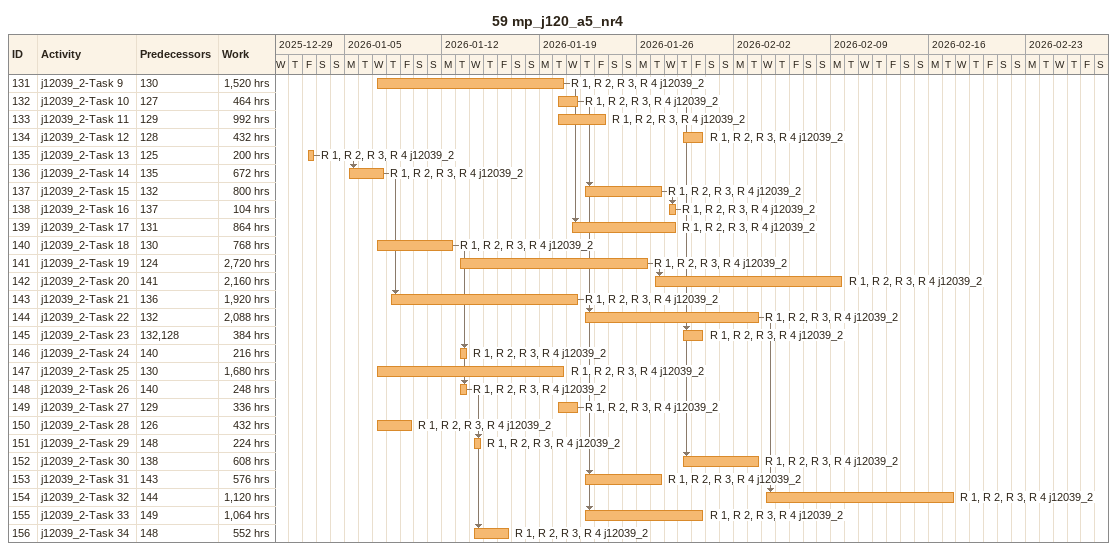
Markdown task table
59 mp_j120_a5_nr4

| ID | Task | Start | Finish | Predecessors | Resources | Work (h) |
|---|---|---|---|---|---|---|
| 131 | j12039_2-Task 9 | 2026-01-07 | 2026-01-20 | 130 | R 1, R 2, R 3, R 4 j12039_2 | 1520 |
| 132 | j12039_2-Task 10 | 2026-01-20 | 2026-01-21 | 127 | R 1, R 2, R 3, R 4 j12039_2 | 464 |
| 133 | j12039_2-Task 11 | 2026-01-20 | 2026-01-23 | 129 | R 1, R 2, R 3, R 4 j12039_2 | 992 |
| 134 | j12039_2-Task 12 | 2026-01-29 | 2026-01-30 | 128 | R 1, R 2, R 3, R 4 j12039_2 | 432 |
| 135 | j12039_2-Task 13 | 2026-01-02 | 2026-01-02 | 125 | R 1, R 2, R 3, R 4 j12039_2 | 200 |
| 136 | j12039_2-Task 14 | 2026-01-05 | 2026-01-07 | 135 | R 1, R 2, R 3, R 4 j12039_2 | 672 |
| 137 | j12039_2-Task 15 | 2026-01-22 | 2026-01-27 | 132 | R 1, R 2, R 3, R 4 j12039_2 | 800 |
| 138 | j12039_2-Task 16 | 2026-01-28 | 2026-01-28 | 137 | R 1, R 2, R 3, R 4 j12039_2 | 104 |
| 139 | j12039_2-Task 17 | 2026-01-21 | 2026-01-28 | 131 | R 1, R 2, R 3, R 4 j12039_2 | 864 |
| 140 | j12039_2-Task 18 | 2026-01-07 | 2026-01-12 | 130 | R 1, R 2, R 3, R 4 j12039_2 | 768 |
| 141 | j12039_2-Task 19 | 2026-01-13 | 2026-01-26 | 124 | R 1, R 2, R 3, R 4 j12039_2 | 2720 |
| 142 | j12039_2-Task 20 | 2026-01-27 | 2026-02-09 | 141 | R 1, R 2, R 3, R 4 j12039_2 | 2160 |
| 143 | j12039_2-Task 21 | 2026-01-08 | 2026-01-21 | 136 | R 1, R 2, R 3, R 4 j12039_2 | 1920 |
| 144 | j12039_2-Task 22 | 2026-01-22 | 2026-02-03 | 132 | R 1, R 2, R 3, R 4 j12039_2 | 2088 |
| 145 | j12039_2-Task 23 | 2026-01-29 | 2026-01-30 | 132, 128 | R 1, R 2, R 3, R 4 j12039_2 | 384 |
| 146 | j12039_2-Task 24 | 2026-01-13 | 2026-01-13 | 140 | R 1, R 2, R 3, R 4 j12039_2 | 216 |
| 147 | j12039_2-Task 25 | 2026-01-07 | 2026-01-20 | 130 | R 1, R 2, R 3, R 4 j12039_2 | 1680 |
| 148 | j12039_2-Task 26 | 2026-01-13 | 2026-01-13 | 140 | R 1, R 2, R 3, R 4 j12039_2 | 248 |
| 149 | j12039_2-Task 27 | 2026-01-20 | 2026-01-21 | 129 | R 1, R 2, R 3, R 4 j12039_2 | 336 |
| 150 | j12039_2-Task 28 | 2026-01-07 | 2026-01-09 | 126 | R 1, R 2, R 3, R 4 j12039_2 | 432 |
| 151 | j12039_2-Task 29 | 2026-01-14 | 2026-01-14 | 148 | R 1, R 2, R 3, R 4 j12039_2 | 224 |
| 152 | j12039_2-Task 30 | 2026-01-29 | 2026-02-03 | 138 | R 1, R 2, R 3, R 4 j12039_2 | 608 |
| 153 | j12039_2-Task 31 | 2026-01-22 | 2026-01-27 | 143 | R 1, R 2, R 3, R 4 j12039_2 | 576 |
| 154 | j12039_2-Task 32 | 2026-02-04 | 2026-02-17 | 144 | R 1, R 2, R 3, R 4 j12039_2 | 1120 |
| 155 | j12039_2-Task 33 | 2026-01-22 | 2026-01-30 | 149 | R 1, R 2, R 3, R 4 j12039_2 | 1064 |
| 156 | j12039_2-Task 34 | 2026-01-14 | 2026-01-16 | 148 | R 1, R 2, R 3, R 4 j12039_2 | 552 |
